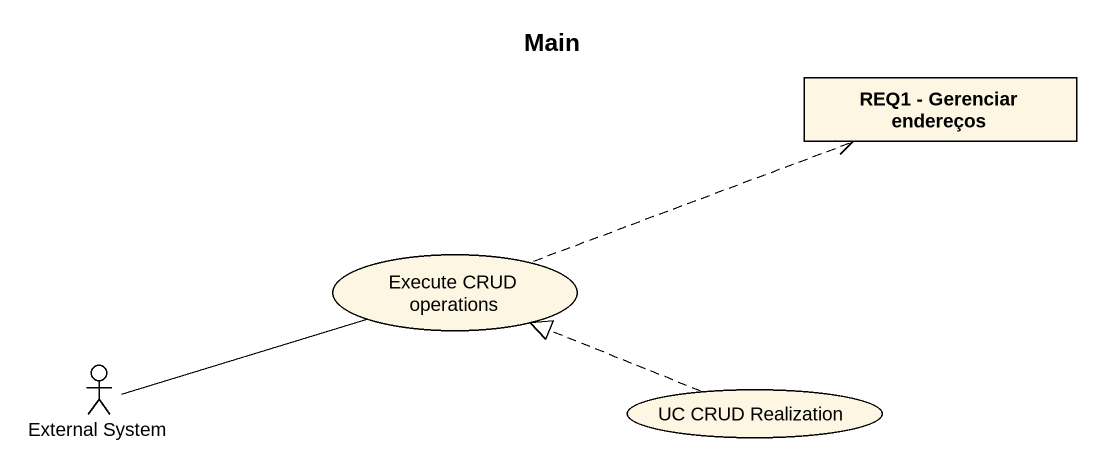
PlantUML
@startuml
title Main
allowmixing
hide circle
hide empty members
class "REQ1 - Gerenciar endereços" as REQ1_Gerenciar_endereços
usecase "Execute CRUD operations" as Execute_CRUD_operations
actor "External System" as External_System
usecase "UC CRUD Realization" as UC_CRUD_Realization
Execute_CRUD_operations .right.> REQ1_Gerenciar_endereços
External_System -right- Execute_CRUD_operations
UC_CRUD_Realization .left.|> Execute_CRUD_operations
@enduml
